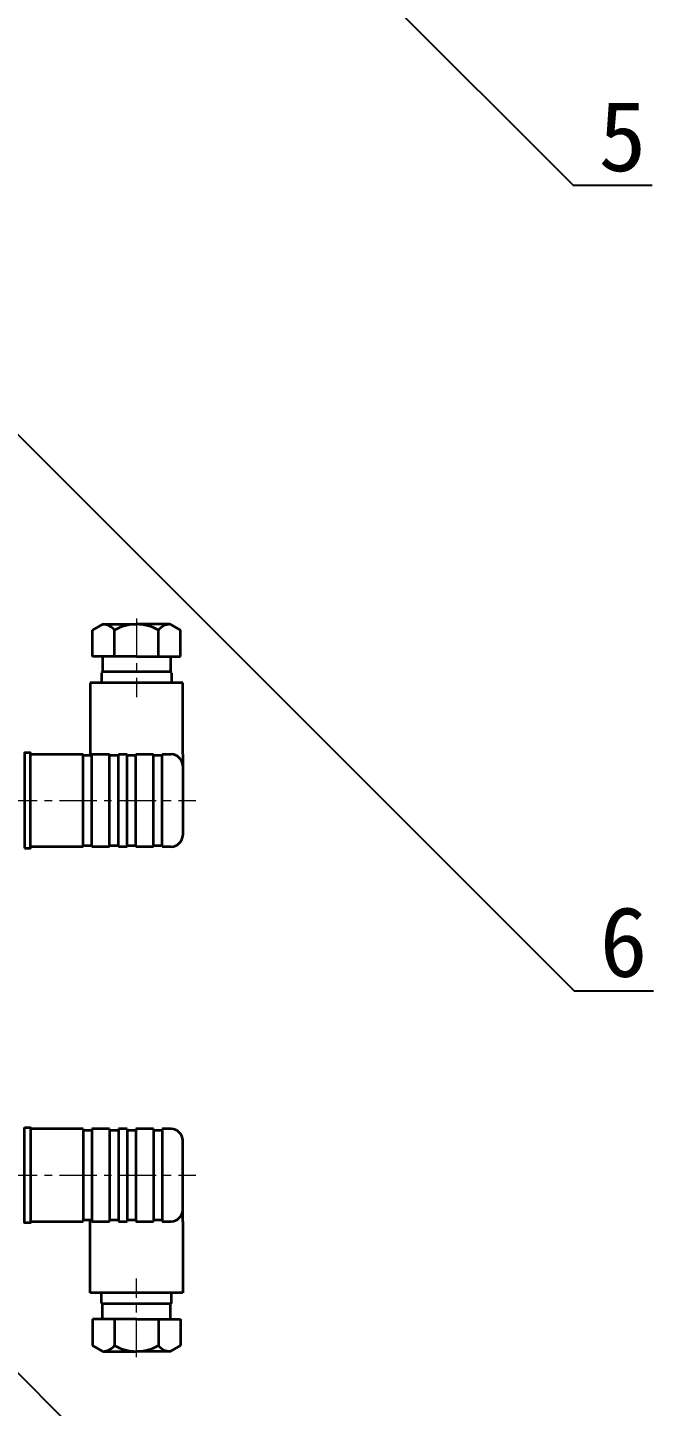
# Model space of a CAD drawing. Header units: millimetres. Extents: x 747 to 1827, y 470 to 2062.
# Drawn here: x 1103.4 to 1210.3, y 1545.5 to 1781.1 of the extents above; entities that cross this region are included whole.
import ezdxf
from ezdxf import colors
from ezdxf.entities.mleader import LeaderData, LeaderLine
from ezdxf.math import Vec2, Vec3

# ---------------------------------------------------------------- set-up
doc = ezdxf.new("R2010")
doc.units = ezdxf.units.MM
doc.linetypes.add('CENTER', pattern=[10.16, 6.35, -1.27, 1.27, -1.27])
doc.layers.get('0').update_dxf_attribs({"lineweight": 35})
doc.layers.add('CENTER', color=1, linetype='CENTER', lineweight=18)
doc.layers.add('标注层', color=4, linetype='Continuous', lineweight=18)

msp = doc.modelspace()

# ---------------------------------------------------------------- linework, layer by layer
for p, q in [((1114.548, 1678.124), (1116.297, 1679.134)), ((1114.548, 1673.634), (1114.548, 1678.124)), ((1116.297, 1679.134), (1122.047, 1679.134)), ((1118.295, 1673.634), (1118.295, 1678.124)), ((1127.797, 1679.134), (1122.047, 1679.134)), ((1125.8, 1673.634), (1125.8, 1678.124)), ((1129.547, 1678.124), (1127.797, 1679.134)), ((1129.547, 1673.634), (1129.547, 1678.124)), ((1122.047, 1673.634), (1114.548, 1673.634)), ((1116.236, 1673.634), (1116.236, 1670.992)), ((1122.047, 1673.634), (1129.547, 1673.634)), ((1127.859, 1673.634), (1127.859, 1670.992)), ((1116.065, 1670.821), (1116.065, 1669.134)), ((1128.029, 1670.821), (1128.029, 1669.134)), ((1114.147, 1669.134), (1114.147, 1656.934)), ((1129.947, 1669.134), (1114.147, 1669.134)), ((1129.947, 1656.934), (1129.947, 1669.134)), ((1103.947, 1641.134), (1103.947, 1656.934)), ((1103.947, 1656.934), (1112.947, 1656.934)), ((1112.947, 1641.134), (1112.947, 1656.934)), ((1114.447, 1656.733), (1112.947, 1656.733)), ((1114.447, 1641.134), (1114.447, 1656.934)), ((1114.447, 1656.934), (1117.447, 1656.934)), ((1117.447, 1641.134), (1117.447, 1656.934)), ((1118.947, 1656.733), (1117.447, 1656.733)), ((1118.947, 1641.134), (1118.947, 1656.934)), ((1118.947, 1656.934), (1120.447, 1656.934)), ((1120.447, 1641.134), (1120.447, 1656.934)), ((1121.947, 1656.733), (1120.447, 1656.733)), ((1121.947, 1641.134), (1121.947, 1656.934)), ((1121.947, 1656.934), (1124.947, 1656.934)), ((1124.947, 1641.134), (1124.947, 1656.934)), ((1126.447, 1656.733), (1124.947, 1656.733)), ((1126.447, 1641.134), (1126.447, 1656.934)), ((1126.447, 1656.934), (1127.947, 1656.934)), ((1129.947, 1656.934), (1129.947, 1643.134)), ((1112.947, 1641.134), (1103.947, 1641.134)), ((1112.947, 1641.335), (1114.447, 1641.335)), ((1117.447, 1641.134), (1114.447, 1641.134)), ((1117.447, 1641.335), (1118.947, 1641.335)), ((1120.447, 1641.134), (1118.947, 1641.134)), ((1120.447, 1641.335), (1121.947, 1641.335)), ((1124.947, 1641.134), (1121.947, 1641.134)), ((1124.947, 1641.335), (1126.447, 1641.335)), ((1127.947, 1641.134), (1126.447, 1641.134)), ((1103.947, 1592.934), (1103.947, 1577.134)), ((1112.947, 1592.934), (1103.947, 1592.934)), ((1112.947, 1592.934), (1112.947, 1577.134)), ((1112.947, 1592.733), (1114.447, 1592.733)), ((1114.447, 1592.934), (1114.447, 1577.134)), ((1117.447, 1592.934), (1114.447, 1592.934)), ((1117.447, 1592.934), (1117.447, 1577.134)), ((1117.447, 1592.733), (1118.947, 1592.733)), ((1118.947, 1592.934), (1118.947, 1577.134)), ((1120.447, 1592.934), (1118.947, 1592.934)), ((1120.447, 1592.934), (1120.447, 1577.134)), ((1120.447, 1592.733), (1121.947, 1592.733)), ((1121.947, 1592.934), (1121.947, 1577.134)), ((1124.947, 1592.934), (1121.947, 1592.934)), ((1124.947, 1592.934), (1124.947, 1577.134)), ((1124.947, 1592.733), (1126.447, 1592.733)), ((1126.447, 1592.934), (1126.447, 1577.134)), ((1127.947, 1592.934), (1126.447, 1592.934)), ((1129.947, 1577.134), (1129.947, 1590.934)), ((1103.947, 1577.134), (1112.947, 1577.134)), ((1114.447, 1577.335), (1112.947, 1577.335)), ((1114.147, 1564.934), (1114.147, 1577.134)), ((1114.447, 1577.134), (1117.447, 1577.134)), ((1118.947, 1577.335), (1117.447, 1577.335)), ((1118.947, 1577.134), (1120.447, 1577.134)), ((1121.947, 1577.335), (1120.447, 1577.335)), ((1121.947, 1577.134), (1124.947, 1577.134)), ((1126.447, 1577.335), (1124.947, 1577.335)), ((1126.447, 1577.134), (1127.947, 1577.134)), ((1129.947, 1577.134), (1129.947, 1564.934)), ((1129.947, 1564.934), (1114.147, 1564.934)), ((1116.065, 1563.248), (1116.065, 1564.934)), ((1128.029, 1563.248), (1128.029, 1564.934)), ((1116.236, 1560.434), (1116.236, 1563.077)), ((1127.859, 1560.434), (1127.859, 1563.077)), ((1122.047, 1560.434), (1114.548, 1560.434)), ((1114.548, 1560.434), (1114.548, 1555.944)), ((1118.295, 1560.434), (1118.295, 1555.944)), ((1122.047, 1560.434), (1129.547, 1560.434)), ((1125.8, 1560.434), (1125.8, 1555.944)), ((1129.547, 1560.434), (1129.547, 1555.944)), ((1114.548, 1555.944), (1116.297, 1554.934)), ((1116.297, 1554.934), (1122.047, 1554.934)), ((1127.797, 1554.934), (1122.047, 1554.934)), ((1129.547, 1555.944), (1127.797, 1554.934))]:
    msp.add_line(p, q)
for points in [[(1128.029, 1670.821), (1127.859, 1670.992), (1116.236, 1670.992), (1116.065, 1670.821)], [(1128.029, 1563.248), (1127.859, 1563.077), (1116.236, 1563.077), (1116.065, 1563.248)]]:
    msp.add_lwpolyline(points)
for points in [[(1102.947, 1640.884), (1103.947, 1640.884), (1103.947, 1657.184), (1102.947, 1657.184)], [(1102.947, 1593.184), (1103.947, 1593.184), (1103.947, 1576.884), (1102.947, 1576.884)]]:
    msp.add_lwpolyline(points, close=True)
for centre, radius, start, end in [((1116.225, 1676.512), 2.623, 37.91403, 88.42469), ((1122.047, 1671.659), 7.476, 59.86735, 120.13265), ((1127.869, 1676.512), 2.623, 91.57531, 142.08597), ((1127.947, 1654.934), 2, 0, 90), ((1127.947, 1643.134), 2, 270, 0), ((1127.947, 1590.934), 2, 0, 90), ((1127.947, 1579.134), 2, 270, 0), ((1116.225, 1557.556), 2.623, 271.57531, 322.08597), ((1122.047, 1562.41), 7.476, 239.86735, 300.13265), ((1127.869, 1557.556), 2.623, 217.91403, 268.42469)]:
    msp.add_arc(centre, radius, start, end)
at = {"layer": 'CENTER'}
for p, q in [((1122.047, 1680.124), (1122.047, 1666.667)), ((1098.743, 1649.034), (1132.18, 1649.034)), ((1098.743, 1585.034), (1132.18, 1585.034)), ((1122.047, 1553.945), (1122.047, 1567.401))]:
    msp.add_line(p, q, dxfattribs=at)

# ---------------------------------------------------------------- leaders
at = {"layer": '标注层', "lineweight": 18}
ml = msp.add_multileader_mtext('Standard', dxfattribs=at)
ml.set_content('5', color=256)
ml.set_leader_properties()
ml.build(insert=Vec2(0, 0))
ml.multileader.update_dxf_attribs({"text_left_attachment_type": 6, "text_right_attachment_type": 6, "text_top_attachment_type": 10, "text_bottom_attachment_type": 10, "dogleg_length": 0.36})
ctx = ml.context
ctx.base_point, ctx.char_height, ctx.landing_gap_size, ctx.plane_origin = Vec3(1196.963, 1754.137), 12, 4, Vec3(1073.066, 1877.674)
ctx.left_attachment, ctx.right_attachment, ctx.top_attachment, ctx.bottom_attachment = 6, 6, 10, 10
notes = []
notes.append((ctx, [(0, (1, 1, 0), (1196.603, 1754.137), (1, 0), 0.36, [(0, [(1073.066, 1877.674)], 0, [])])]))
ctx.mtext.insert, ctx.mtext.flow_direction = Vec3(1200.963, 1768.537), 5
ml = msp.add_multileader_mtext('Standard', dxfattribs=at)
ml.set_content('6', color=256)
ml.set_leader_properties()
ml.build(insert=Vec2(0, 0))
ml.multileader.update_dxf_attribs({"text_left_attachment_type": 6, "text_right_attachment_type": 6, "text_top_attachment_type": 10, "text_bottom_attachment_type": 10, "dogleg_length": 0.36})
ctx = ml.context
ctx.base_point, ctx.char_height, ctx.landing_gap_size, ctx.plane_origin = Vec3(1197.157, 1616.51), 12, 4, Vec3(1059.166, 1754.141)
ctx.left_attachment, ctx.right_attachment, ctx.top_attachment, ctx.bottom_attachment = 6, 6, 10, 10
notes.append((ctx, [(0, (1, 1, 0), (1196.797, 1616.51), (1, 0), 0.36, [(0, [(1059.166, 1754.141)], 0, [])])]))
ctx.mtext.insert, ctx.mtext.flow_direction = Vec3(1201.157, 1630.91), 5
ml = msp.add_multileader_mtext('Standard', dxfattribs=at)
ml.set_content('7', color=256)
ml.set_leader_properties()
ml.build(insert=Vec2(0, 0))
ml.multileader.update_dxf_attribs({"text_left_attachment_type": 6, "text_right_attachment_type": 6, "text_top_attachment_type": 10, "text_bottom_attachment_type": 10, "dogleg_length": 0.36})
ctx = ml.context
ctx.base_point, ctx.char_height, ctx.landing_gap_size, ctx.plane_origin = Vec3(1196.963, 1456.397), 12, 4, Vec3(1027.066, 1625.934)
ctx.left_attachment, ctx.right_attachment, ctx.top_attachment, ctx.bottom_attachment = 6, 6, 10, 10
notes.append((ctx, [(0, (1, 1, 0), (1196.603, 1456.397), (1, 0), 0.36, [(0, [(1027.066, 1625.934)], 0, [])])]))
ctx.mtext.insert, ctx.mtext.flow_direction = Vec3(1200.963, 1470.797), 5
ml = msp.add_multileader_mtext('Standard', dxfattribs=at)
ml.set_content('8', color=256)
ml.set_leader_properties()
ml.build(insert=Vec2(0, 0))
ml.multileader.update_dxf_attribs({"text_left_attachment_type": 6, "text_right_attachment_type": 6, "text_top_attachment_type": 10, "text_bottom_attachment_type": 10, "dogleg_length": 0.36})
ctx = ml.context
ctx.base_point, ctx.char_height, ctx.landing_gap_size, ctx.plane_origin = Vec3(1196.963, 1388.036), 12, 4, Vec3(967.066, 1617.573)
ctx.left_attachment, ctx.right_attachment, ctx.top_attachment, ctx.bottom_attachment = 6, 6, 10, 10
notes.append((ctx, [(0, (1, 1, 0), (1196.603, 1388.036), (1, 0), 0.36, [(0, [(967.066, 1617.573)], 0, [])])]))
ctx.mtext.insert, ctx.mtext.flow_direction = Vec3(1200.963, 1402.436), 5
for ctx, leaders in notes:
    for number, flags, end, landing, length, lines in leaders:
        leader = LeaderData()
        leader.index, (leader.has_last_leader_line, leader.has_dogleg_vector, leader.attachment_direction) = number, flags
        leader.last_leader_point, leader.dogleg_vector, leader.dogleg_length = Vec3(end), Vec3(landing), length
        for number, points, colour, breaks in lines:
            line = LeaderLine()
            line.index, line.vertices, line.color, line.breaks = number, Vec3.list(points), colors.encode_raw_color(colour), breaks
            leader.lines.append(line)
        ctx.leaders.append(leader)

doc.saveas('drawing.dxf')
